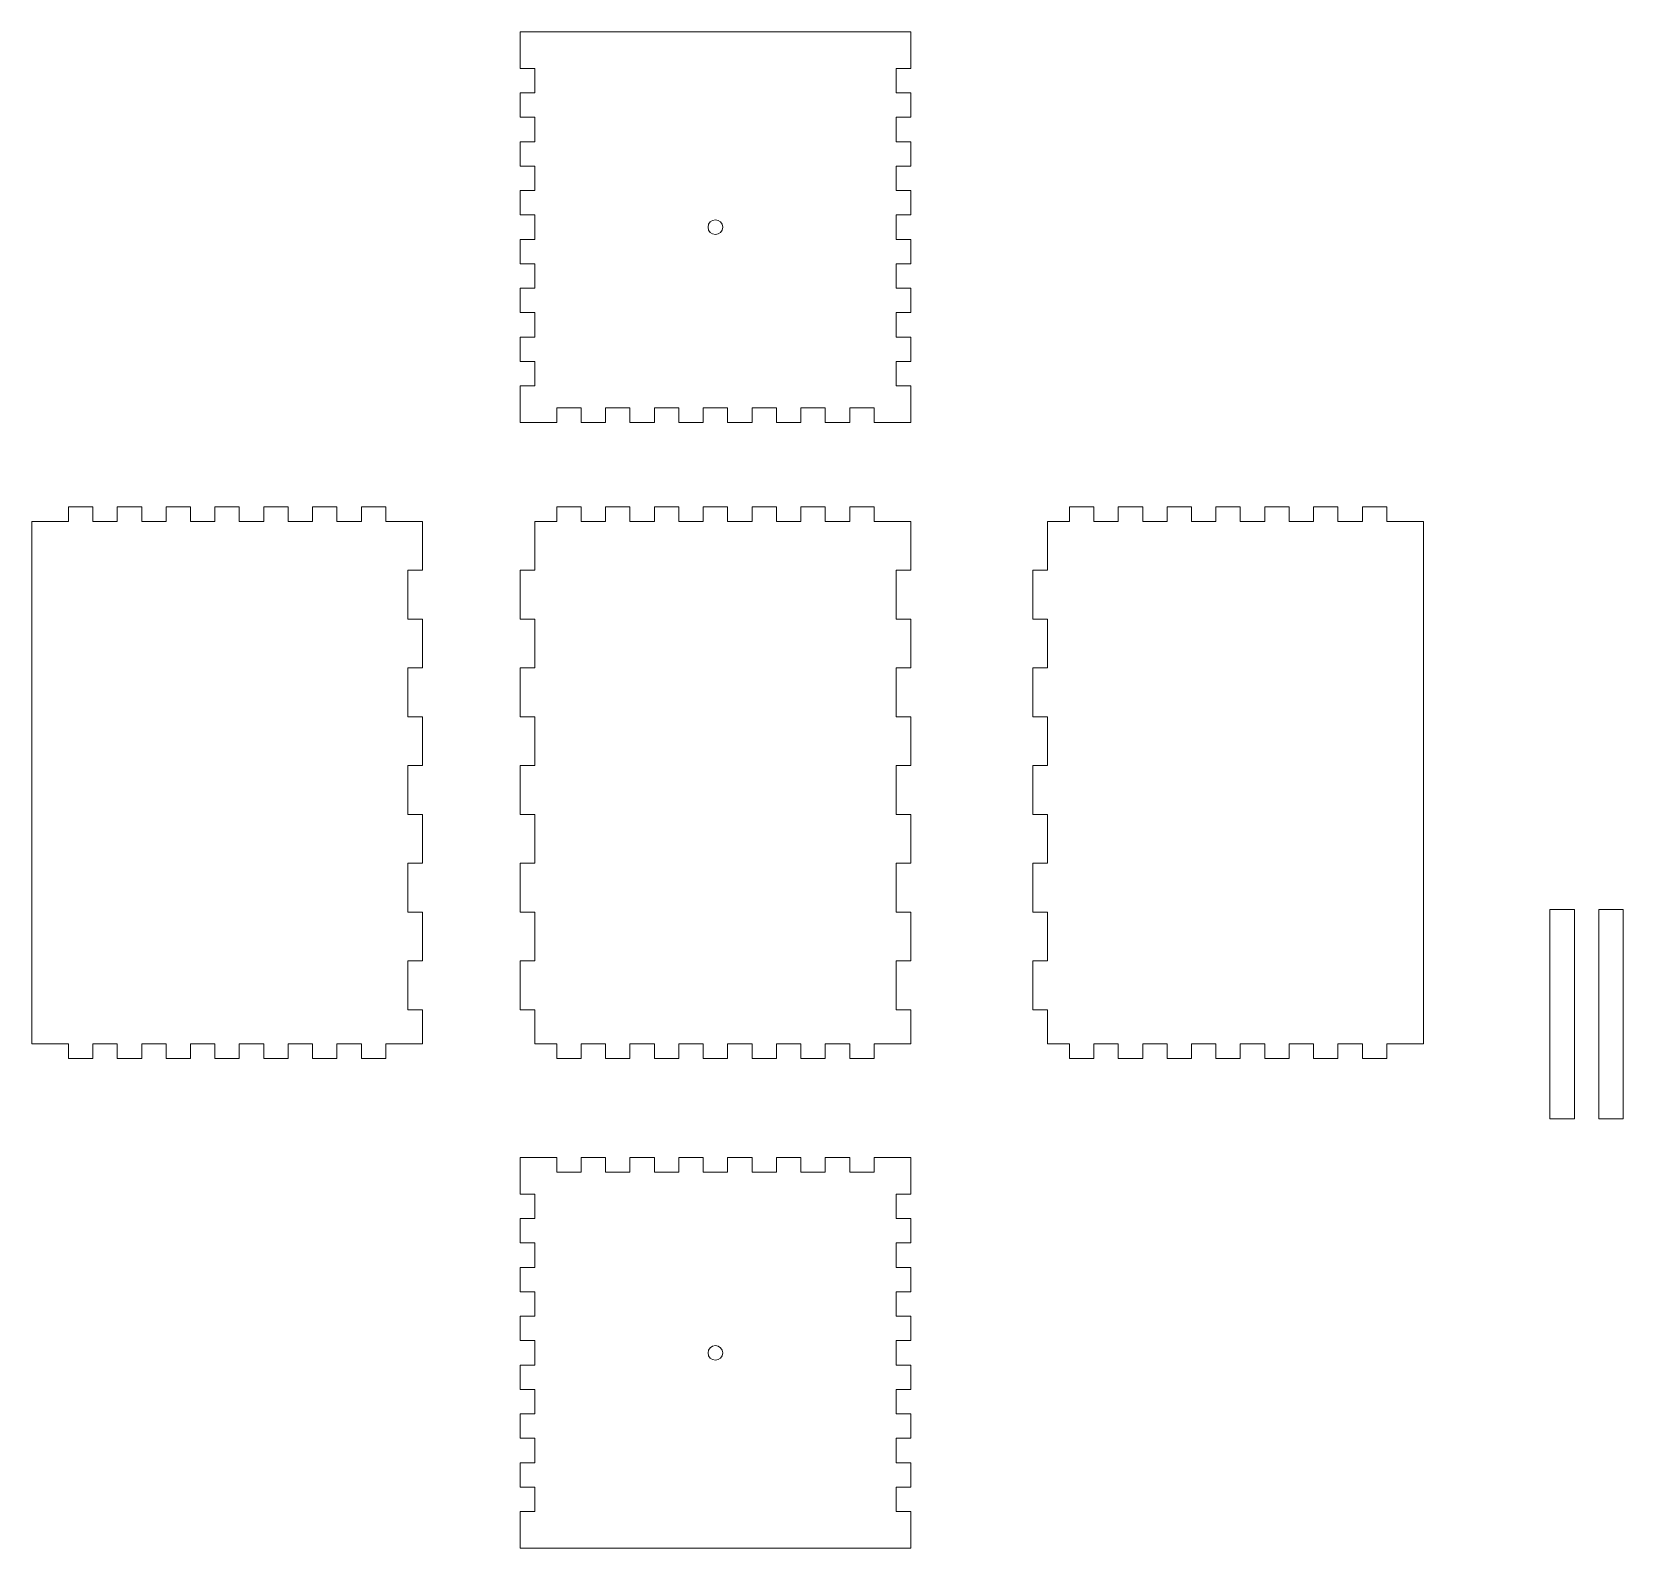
# Model space of a CAD drawing. Header units: millimetres. Extents: x -17105 to -8097, y 7860 to 10394.
# Drawn here: x -13788.3 to -13462.4, y 7954.2 to 8264.7 of the extents above; entities that cross this region are included whole.
import ezdxf

# ---------------------------------------------------------------- set-up
doc = ezdxf.new("R2010")
doc.units = ezdxf.units.MM
doc.layers.add('A-DETL-THIN', color=151, linetype='Continuous', lineweight=9)

msp = doc.modelspace()

# ---------------------------------------------------------------- linework, layer by layer
at = {"layer": 'A-DETL-THIN'}
for p, q in [((-13608.35, 8264.68), (-13688.35, 8264.68)), ((-13688.35, 8257.18), (-13688.35, 8264.68)), ((-13608.35, 8257.18), (-13608.35, 8264.68)), ((-13688.35, 8257.18), (-13685.35, 8257.18)), ((-13685.35, 8257.18), (-13685.35, 8252.18)), ((-13608.35, 8257.18), (-13611.35, 8257.18)), ((-13611.35, 8257.18), (-13611.35, 8252.18)), ((-13685.35, 8252.18), (-13688.35, 8252.18)), ((-13688.35, 8252.18), (-13688.35, 8247.18)), ((-13611.35, 8252.18), (-13608.35, 8252.18)), ((-13608.35, 8252.18), (-13608.35, 8247.18)), ((-13688.35, 8247.18), (-13685.35, 8247.18)), ((-13685.35, 8247.18), (-13685.35, 8242.18)), ((-13608.35, 8247.18), (-13611.35, 8247.18)), ((-13611.35, 8247.18), (-13611.35, 8242.18)), ((-13685.35, 8242.18), (-13688.35, 8242.18)), ((-13688.35, 8242.18), (-13688.35, 8237.18)), ((-13611.35, 8242.18), (-13608.35, 8242.18)), ((-13608.35, 8242.18), (-13608.35, 8237.18)), ((-13688.35, 8237.18), (-13685.35, 8237.18)), ((-13685.35, 8237.18), (-13685.35, 8232.18)), ((-13608.35, 8237.18), (-13611.35, 8237.18)), ((-13611.35, 8237.18), (-13611.35, 8232.18)), ((-13685.35, 8232.18), (-13688.35, 8232.18)), ((-13688.35, 8232.18), (-13688.35, 8227.18)), ((-13611.35, 8232.18), (-13608.35, 8232.18)), ((-13608.35, 8232.18), (-13608.35, 8227.18)), ((-13688.35, 8227.18), (-13685.35, 8227.18)), ((-13685.35, 8227.18), (-13685.35, 8222.18)), ((-13608.35, 8227.18), (-13611.35, 8227.18)), ((-13611.35, 8227.18), (-13611.35, 8222.18)), ((-13685.35, 8222.18), (-13688.35, 8222.18)), ((-13688.35, 8222.18), (-13688.35, 8217.18)), ((-13611.35, 8222.18), (-13608.35, 8222.18)), ((-13608.35, 8222.18), (-13608.35, 8217.18)), ((-13688.35, 8217.18), (-13685.35, 8217.18)), ((-13685.35, 8217.18), (-13685.35, 8212.18)), ((-13608.35, 8217.18), (-13611.35, 8217.18)), ((-13611.35, 8217.18), (-13611.35, 8212.18)), ((-13685.35, 8212.18), (-13688.35, 8212.18)), ((-13688.35, 8212.18), (-13688.35, 8207.18)), ((-13611.35, 8212.18), (-13608.35, 8212.18)), ((-13608.35, 8212.18), (-13608.35, 8207.18)), ((-13688.35, 8207.18), (-13685.35, 8207.18)), ((-13685.35, 8207.18), (-13685.35, 8202.18)), ((-13608.35, 8207.18), (-13611.35, 8207.18)), ((-13611.35, 8207.18), (-13611.35, 8202.18)), ((-13685.35, 8202.18), (-13688.35, 8202.18)), ((-13688.35, 8202.18), (-13688.35, 8197.18)), ((-13611.35, 8202.18), (-13608.35, 8202.18)), ((-13608.35, 8202.18), (-13608.35, 8197.18)), ((-13688.35, 8197.18), (-13685.35, 8197.18)), ((-13685.35, 8197.18), (-13685.35, 8192.18)), ((-13608.35, 8197.18), (-13611.35, 8197.18)), ((-13611.35, 8197.18), (-13611.35, 8192.18)), ((-13685.35, 8192.18), (-13688.35, 8192.18)), ((-13688.35, 8192.18), (-13688.35, 8184.68)), ((-13611.35, 8192.18), (-13608.35, 8192.18)), ((-13608.35, 8192.18), (-13608.35, 8184.68)), ((-13680.85, 8184.68), (-13680.85, 8187.68)), ((-13680.85, 8187.68), (-13675.85, 8187.68)), ((-13675.85, 8187.68), (-13675.85, 8184.68)), ((-13670.85, 8184.68), (-13670.85, 8187.68)), ((-13670.85, 8187.68), (-13665.85, 8187.68)), ((-13665.85, 8187.68), (-13665.85, 8184.68)), ((-13660.85, 8184.68), (-13660.85, 8187.68)), ((-13660.85, 8187.68), (-13655.85, 8187.68)), ((-13655.85, 8187.68), (-13655.85, 8184.68)), ((-13650.85, 8184.68), (-13650.85, 8187.68)), ((-13650.85, 8187.68), (-13645.85, 8187.68)), ((-13645.85, 8187.68), (-13645.85, 8184.68)), ((-13640.85, 8184.68), (-13640.85, 8187.68)), ((-13640.85, 8187.68), (-13635.85, 8187.68)), ((-13635.85, 8187.68), (-13635.85, 8184.68)), ((-13630.85, 8184.68), (-13630.85, 8187.68)), ((-13630.85, 8187.68), (-13625.85, 8187.68)), ((-13625.85, 8187.68), (-13625.85, 8184.68)), ((-13620.85, 8184.68), (-13620.85, 8187.68)), ((-13620.85, 8187.68), (-13615.85, 8187.68)), ((-13615.85, 8187.68), (-13615.85, 8184.68)), ((-13680.85, 8184.68), (-13688.35, 8184.68)), ((-13675.85, 8184.68), (-13670.85, 8184.68)), ((-13665.85, 8184.68), (-13660.85, 8184.68)), ((-13655.85, 8184.68), (-13650.85, 8184.68)), ((-13645.85, 8184.68), (-13640.85, 8184.68)), ((-13635.85, 8184.68), (-13630.85, 8184.68)), ((-13625.85, 8184.68), (-13620.85, 8184.68)), ((-13615.85, 8184.68), (-13608.35, 8184.68)), ((-13780.85, 8164.42), (-13780.85, 8167.42)), ((-13780.85, 8167.42), (-13775.85, 8167.42)), ((-13775.85, 8167.42), (-13775.85, 8164.42)), ((-13770.85, 8164.42), (-13770.85, 8167.42)), ((-13770.85, 8167.42), (-13765.85, 8167.42)), ((-13765.85, 8167.42), (-13765.85, 8164.42)), ((-13760.85, 8164.42), (-13760.85, 8167.42)), ((-13760.85, 8167.42), (-13755.85, 8167.42)), ((-13755.85, 8167.42), (-13755.85, 8164.42)), ((-13750.85, 8164.42), (-13750.85, 8167.42)), ((-13750.85, 8167.42), (-13745.85, 8167.42)), ((-13745.85, 8167.42), (-13745.85, 8164.42)), ((-13740.85, 8164.42), (-13740.85, 8167.42)), ((-13740.85, 8167.42), (-13735.85, 8167.42)), ((-13735.85, 8167.42), (-13735.85, 8164.42)), ((-13730.85, 8164.42), (-13730.85, 8167.42)), ((-13730.85, 8167.42), (-13725.85, 8167.42)), ((-13725.85, 8167.42), (-13725.85, 8164.42)), ((-13720.85, 8164.42), (-13720.85, 8167.42)), ((-13720.85, 8167.42), (-13715.85, 8167.42)), ((-13715.85, 8167.42), (-13715.85, 8164.42)), ((-13680.85, 8164.42), (-13680.85, 8167.42)), ((-13680.85, 8167.42), (-13675.85, 8167.42)), ((-13675.85, 8167.42), (-13675.85, 8164.42)), ((-13670.85, 8164.42), (-13670.85, 8167.42)), ((-13670.85, 8167.42), (-13665.85, 8167.42)), ((-13665.85, 8167.42), (-13665.85, 8164.42)), ((-13660.85, 8164.42), (-13660.85, 8167.42)), ((-13660.85, 8167.42), (-13655.85, 8167.42)), ((-13655.85, 8167.42), (-13655.85, 8164.42)), ((-13650.85, 8164.42), (-13650.85, 8167.42)), ((-13650.85, 8167.42), (-13645.85, 8167.42)), ((-13645.85, 8167.42), (-13645.85, 8164.42)), ((-13640.85, 8164.42), (-13640.85, 8167.42)), ((-13640.85, 8167.42), (-13635.85, 8167.42)), ((-13635.85, 8167.42), (-13635.85, 8164.42)), ((-13630.85, 8164.42), (-13630.85, 8167.42)), ((-13630.85, 8167.42), (-13625.85, 8167.42)), ((-13625.85, 8167.42), (-13625.85, 8164.42)), ((-13620.85, 8164.42), (-13620.85, 8167.42)), ((-13620.85, 8167.42), (-13615.85, 8167.42)), ((-13615.85, 8167.42), (-13615.85, 8164.42)), ((-13575.85, 8164.42), (-13575.85, 8167.42)), ((-13575.85, 8167.42), (-13570.85, 8167.42)), ((-13570.85, 8167.42), (-13570.85, 8164.42)), ((-13565.85, 8164.42), (-13565.85, 8167.42)), ((-13565.85, 8167.42), (-13560.85, 8167.42)), ((-13560.85, 8167.42), (-13560.85, 8164.42)), ((-13555.85, 8164.42), (-13555.85, 8167.42)), ((-13555.85, 8167.42), (-13550.85, 8167.42)), ((-13550.85, 8167.42), (-13550.85, 8164.42)), ((-13545.85, 8164.42), (-13545.85, 8167.42)), ((-13545.85, 8167.42), (-13540.85, 8167.42)), ((-13540.85, 8167.42), (-13540.85, 8164.42)), ((-13535.85, 8164.42), (-13535.85, 8167.42)), ((-13535.85, 8167.42), (-13530.85, 8167.42)), ((-13530.85, 8167.42), (-13530.85, 8164.42)), ((-13525.85, 8164.42), (-13525.85, 8167.42)), ((-13525.85, 8167.42), (-13520.85, 8167.42)), ((-13520.85, 8167.42), (-13520.85, 8164.42)), ((-13515.85, 8164.42), (-13515.85, 8167.42)), ((-13515.85, 8167.42), (-13510.85, 8167.42)), ((-13510.85, 8167.42), (-13510.85, 8164.42)), ((-13788.35, 8057.42), (-13788.35, 8164.42)), ((-13780.85, 8164.42), (-13788.35, 8164.42)), ((-13775.85, 8164.42), (-13770.85, 8164.42)), ((-13765.85, 8164.42), (-13760.85, 8164.42)), ((-13755.85, 8164.42), (-13750.85, 8164.42)), ((-13745.85, 8164.42), (-13740.85, 8164.42)), ((-13735.85, 8164.42), (-13730.85, 8164.42)), ((-13725.85, 8164.42), (-13720.85, 8164.42)), ((-13715.85, 8164.42), (-13708.35, 8164.42)), ((-13708.35, 8164.42), (-13708.35, 8154.42)), ((-13685.35, 8164.42), (-13685.35, 8154.42)), ((-13680.85, 8164.42), (-13685.35, 8164.42)), ((-13675.85, 8164.42), (-13670.85, 8164.42)), ((-13665.85, 8164.42), (-13660.85, 8164.42)), ((-13655.85, 8164.42), (-13650.85, 8164.42)), ((-13645.85, 8164.42), (-13640.85, 8164.42)), ((-13635.85, 8164.42), (-13630.85, 8164.42)), ((-13625.85, 8164.42), (-13620.85, 8164.42)), ((-13615.85, 8164.42), (-13608.35, 8164.42)), ((-13608.35, 8164.42), (-13608.35, 8154.42)), ((-13580.35, 8164.42), (-13580.35, 8154.42)), ((-13575.85, 8164.42), (-13580.35, 8164.42)), ((-13570.85, 8164.42), (-13565.85, 8164.42)), ((-13560.85, 8164.42), (-13555.85, 8164.42)), ((-13550.85, 8164.42), (-13545.85, 8164.42)), ((-13540.85, 8164.42), (-13535.85, 8164.42)), ((-13530.85, 8164.42), (-13525.85, 8164.42)), ((-13520.85, 8164.42), (-13515.85, 8164.42)), ((-13510.85, 8164.42), (-13503.35, 8164.42)), ((-13503.35, 8164.42), (-13503.35, 8057.42)), ((-13711.35, 8154.42), (-13708.35, 8154.42)), ((-13711.35, 8144.42), (-13711.35, 8154.42)), ((-13688.35, 8154.42), (-13685.35, 8154.42)), ((-13688.35, 8144.42), (-13688.35, 8154.42)), ((-13611.35, 8154.42), (-13608.35, 8154.42)), ((-13611.35, 8144.42), (-13611.35, 8154.42)), ((-13583.35, 8154.42), (-13580.35, 8154.42)), ((-13583.35, 8144.42), (-13583.35, 8154.42)), ((-13711.35, 8144.42), (-13708.35, 8144.42)), ((-13708.35, 8144.42), (-13708.35, 8134.42)), ((-13688.35, 8144.42), (-13685.35, 8144.42)), ((-13685.35, 8144.42), (-13685.35, 8134.42)), ((-13611.35, 8144.42), (-13608.35, 8144.42)), ((-13608.35, 8144.42), (-13608.35, 8134.42)), ((-13583.35, 8144.42), (-13580.35, 8144.42)), ((-13580.35, 8144.42), (-13580.35, 8134.42)), ((-13711.35, 8134.42), (-13708.35, 8134.42)), ((-13711.35, 8124.42), (-13711.35, 8134.42)), ((-13688.35, 8134.42), (-13685.35, 8134.42)), ((-13688.35, 8124.42), (-13688.35, 8134.42)), ((-13611.35, 8134.42), (-13608.35, 8134.42)), ((-13611.35, 8124.42), (-13611.35, 8134.42)), ((-13583.35, 8134.42), (-13580.35, 8134.42)), ((-13583.35, 8124.42), (-13583.35, 8134.42)), ((-13711.35, 8124.42), (-13708.35, 8124.42)), ((-13708.35, 8124.42), (-13708.35, 8114.42)), ((-13688.35, 8124.42), (-13685.35, 8124.42)), ((-13685.35, 8124.42), (-13685.35, 8114.42)), ((-13611.35, 8124.42), (-13608.35, 8124.42)), ((-13608.35, 8124.42), (-13608.35, 8114.42)), ((-13583.35, 8124.42), (-13580.35, 8124.42)), ((-13580.35, 8124.42), (-13580.35, 8114.42)), ((-13711.35, 8114.42), (-13708.35, 8114.42)), ((-13711.35, 8104.42), (-13711.35, 8114.42)), ((-13688.35, 8114.42), (-13685.35, 8114.42)), ((-13688.35, 8104.42), (-13688.35, 8114.42)), ((-13611.35, 8114.42), (-13608.35, 8114.42)), ((-13611.35, 8104.42), (-13611.35, 8114.42)), ((-13583.35, 8114.42), (-13580.35, 8114.42)), ((-13583.35, 8104.42), (-13583.35, 8114.42)), ((-13711.35, 8104.42), (-13708.35, 8104.42)), ((-13708.35, 8104.42), (-13708.35, 8094.42)), ((-13688.35, 8104.42), (-13685.35, 8104.42)), ((-13685.35, 8104.42), (-13685.35, 8094.42)), ((-13611.35, 8104.42), (-13608.35, 8104.42)), ((-13608.35, 8104.42), (-13608.35, 8094.42)), ((-13583.35, 8104.42), (-13580.35, 8104.42)), ((-13580.35, 8104.42), (-13580.35, 8094.42)), ((-13711.35, 8094.42), (-13708.35, 8094.42)), ((-13711.35, 8084.42), (-13711.35, 8094.42)), ((-13688.35, 8094.42), (-13685.35, 8094.42)), ((-13688.35, 8084.42), (-13688.35, 8094.42)), ((-13611.35, 8094.42), (-13608.35, 8094.42)), ((-13611.35, 8084.42), (-13611.35, 8094.42)), ((-13583.35, 8094.42), (-13580.35, 8094.42)), ((-13583.35, 8084.42), (-13583.35, 8094.42)), ((-13711.35, 8084.42), (-13708.35, 8084.42)), ((-13708.35, 8084.42), (-13708.35, 8074.42)), ((-13688.35, 8084.42), (-13685.35, 8084.42)), ((-13685.35, 8084.42), (-13685.35, 8074.42)), ((-13611.35, 8084.42), (-13608.35, 8084.42)), ((-13608.35, 8084.42), (-13608.35, 8074.42)), ((-13583.35, 8084.42), (-13580.35, 8084.42)), ((-13580.35, 8084.42), (-13580.35, 8074.42)), ((-13477.44, 8084.97), (-13472.44, 8084.97)), ((-13477.44, 8084.97), (-13477.44, 8042.05)), ((-13472.44, 8084.97), (-13472.44, 8042.05)), ((-13467.44, 8084.97), (-13462.44, 8084.97)), ((-13467.44, 8084.97), (-13467.44, 8042.05)), ((-13462.44, 8084.97), (-13462.44, 8042.05)), ((-13711.35, 8074.42), (-13708.35, 8074.42)), ((-13711.35, 8074.42), (-13711.35, 8064.42)), ((-13688.35, 8074.42), (-13685.35, 8074.42)), ((-13688.35, 8074.42), (-13688.35, 8064.42)), ((-13611.35, 8074.42), (-13608.35, 8074.42)), ((-13611.35, 8074.42), (-13611.35, 8064.42)), ((-13583.35, 8074.42), (-13580.35, 8074.42)), ((-13583.35, 8074.42), (-13583.35, 8064.42)), ((-13711.35, 8064.42), (-13708.35, 8064.42)), ((-13708.35, 8064.42), (-13708.35, 8057.42)), ((-13688.35, 8064.42), (-13685.35, 8064.42)), ((-13685.35, 8064.42), (-13685.35, 8057.42)), ((-13611.35, 8064.42), (-13608.35, 8064.42)), ((-13608.35, 8064.42), (-13608.35, 8057.42)), ((-13583.35, 8064.42), (-13580.35, 8064.42)), ((-13580.35, 8064.42), (-13580.35, 8057.42)), ((-13780.85, 8057.42), (-13788.35, 8057.42)), ((-13780.85, 8057.42), (-13780.85, 8054.42)), ((-13775.85, 8054.42), (-13775.85, 8057.42)), ((-13775.85, 8057.42), (-13770.85, 8057.42)), ((-13770.85, 8057.42), (-13770.85, 8054.42)), ((-13765.85, 8054.42), (-13765.85, 8057.42)), ((-13765.85, 8057.42), (-13760.85, 8057.42)), ((-13760.85, 8057.42), (-13760.85, 8054.42)), ((-13755.85, 8054.42), (-13755.85, 8057.42)), ((-13755.85, 8057.42), (-13750.85, 8057.42)), ((-13750.85, 8057.42), (-13750.85, 8054.42)), ((-13745.85, 8054.42), (-13745.85, 8057.42)), ((-13745.85, 8057.42), (-13740.85, 8057.42)), ((-13740.85, 8057.42), (-13740.85, 8054.42)), ((-13735.85, 8054.42), (-13735.85, 8057.42)), ((-13735.85, 8057.42), (-13730.85, 8057.42)), ((-13730.85, 8057.42), (-13730.85, 8054.42)), ((-13725.85, 8054.42), (-13725.85, 8057.42)), ((-13725.85, 8057.42), (-13720.85, 8057.42)), ((-13720.85, 8057.42), (-13720.85, 8054.42)), ((-13715.85, 8054.42), (-13715.85, 8057.42)), ((-13715.85, 8057.42), (-13708.35, 8057.42)), ((-13680.85, 8057.42), (-13685.35, 8057.42)), ((-13680.85, 8057.42), (-13680.85, 8054.42)), ((-13675.85, 8054.42), (-13675.85, 8057.42)), ((-13675.85, 8057.42), (-13670.85, 8057.42)), ((-13670.85, 8057.42), (-13670.85, 8054.42)), ((-13665.85, 8054.42), (-13665.85, 8057.42)), ((-13665.85, 8057.42), (-13660.85, 8057.42)), ((-13660.85, 8057.42), (-13660.85, 8054.42)), ((-13655.85, 8054.42), (-13655.85, 8057.42)), ((-13655.85, 8057.42), (-13650.85, 8057.42)), ((-13650.85, 8057.42), (-13650.85, 8054.42)), ((-13645.85, 8054.42), (-13645.85, 8057.42)), ((-13645.85, 8057.42), (-13640.85, 8057.42)), ((-13640.85, 8057.42), (-13640.85, 8054.42)), ((-13635.85, 8054.42), (-13635.85, 8057.42)), ((-13635.85, 8057.42), (-13630.85, 8057.42)), ((-13630.85, 8057.42), (-13630.85, 8054.42)), ((-13625.85, 8054.42), (-13625.85, 8057.42)), ((-13625.85, 8057.42), (-13620.85, 8057.42)), ((-13620.85, 8057.42), (-13620.85, 8054.42)), ((-13615.85, 8054.42), (-13615.85, 8057.42)), ((-13615.85, 8057.42), (-13608.35, 8057.42)), ((-13575.85, 8057.42), (-13580.35, 8057.42)), ((-13575.85, 8057.42), (-13575.85, 8054.42)), ((-13570.85, 8054.42), (-13570.85, 8057.42)), ((-13570.85, 8057.42), (-13565.85, 8057.42)), ((-13565.85, 8057.42), (-13565.85, 8054.42)), ((-13560.85, 8054.42), (-13560.85, 8057.42)), ((-13560.85, 8057.42), (-13555.85, 8057.42)), ((-13555.85, 8057.42), (-13555.85, 8054.42)), ((-13550.85, 8054.42), (-13550.85, 8057.42)), ((-13550.85, 8057.42), (-13545.85, 8057.42)), ((-13545.85, 8057.42), (-13545.85, 8054.42)), ((-13540.85, 8054.42), (-13540.85, 8057.42)), ((-13540.85, 8057.42), (-13535.85, 8057.42)), ((-13535.85, 8057.42), (-13535.85, 8054.42)), ((-13530.85, 8054.42), (-13530.85, 8057.42)), ((-13530.85, 8057.42), (-13525.85, 8057.42)), ((-13525.85, 8057.42), (-13525.85, 8054.42)), ((-13520.85, 8054.42), (-13520.85, 8057.42)), ((-13520.85, 8057.42), (-13515.85, 8057.42)), ((-13515.85, 8057.42), (-13515.85, 8054.42)), ((-13510.85, 8054.42), (-13510.85, 8057.42)), ((-13510.85, 8057.42), (-13503.35, 8057.42)), ((-13780.85, 8054.42), (-13775.85, 8054.42)), ((-13770.85, 8054.42), (-13765.85, 8054.42)), ((-13760.85, 8054.42), (-13755.85, 8054.42)), ((-13750.85, 8054.42), (-13745.85, 8054.42)), ((-13740.85, 8054.42), (-13735.85, 8054.42)), ((-13730.85, 8054.42), (-13725.85, 8054.42)), ((-13720.85, 8054.42), (-13715.85, 8054.42)), ((-13680.85, 8054.42), (-13675.85, 8054.42)), ((-13670.85, 8054.42), (-13665.85, 8054.42)), ((-13660.85, 8054.42), (-13655.85, 8054.42)), ((-13650.85, 8054.42), (-13645.85, 8054.42)), ((-13640.85, 8054.42), (-13635.85, 8054.42)), ((-13630.85, 8054.42), (-13625.85, 8054.42)), ((-13620.85, 8054.42), (-13615.85, 8054.42)), ((-13575.85, 8054.42), (-13570.85, 8054.42)), ((-13565.85, 8054.42), (-13560.85, 8054.42)), ((-13555.85, 8054.42), (-13550.85, 8054.42)), ((-13545.85, 8054.42), (-13540.85, 8054.42)), ((-13535.85, 8054.42), (-13530.85, 8054.42)), ((-13525.85, 8054.42), (-13520.85, 8054.42)), ((-13515.85, 8054.42), (-13510.85, 8054.42)), ((-13472.44, 8042.05), (-13477.44, 8042.05)), ((-13462.44, 8042.05), (-13467.44, 8042.05)), ((-13680.85, 8034.15), (-13688.35, 8034.15)), ((-13688.35, 8026.65), (-13688.35, 8034.15)), ((-13680.85, 8034.15), (-13680.85, 8031.15)), ((-13675.85, 8031.15), (-13675.85, 8034.15)), ((-13675.85, 8034.15), (-13670.85, 8034.15)), ((-13670.85, 8034.15), (-13670.85, 8031.15)), ((-13665.85, 8031.15), (-13665.85, 8034.15)), ((-13665.85, 8034.15), (-13660.85, 8034.15)), ((-13660.85, 8034.15), (-13660.85, 8031.15)), ((-13655.85, 8031.15), (-13655.85, 8034.15)), ((-13655.85, 8034.15), (-13650.85, 8034.15)), ((-13650.85, 8034.15), (-13650.85, 8031.15)), ((-13645.85, 8031.15), (-13645.85, 8034.15)), ((-13645.85, 8034.15), (-13640.85, 8034.15)), ((-13640.85, 8034.15), (-13640.85, 8031.15)), ((-13635.85, 8031.15), (-13635.85, 8034.15)), ((-13635.85, 8034.15), (-13630.85, 8034.15)), ((-13630.85, 8034.15), (-13630.85, 8031.15)), ((-13625.85, 8031.15), (-13625.85, 8034.15)), ((-13625.85, 8034.15), (-13620.85, 8034.15)), ((-13620.85, 8034.15), (-13620.85, 8031.15)), ((-13615.85, 8031.15), (-13615.85, 8034.15)), ((-13615.85, 8034.15), (-13608.35, 8034.15)), ((-13608.35, 8026.65), (-13608.35, 8034.15)), ((-13680.85, 8031.15), (-13675.85, 8031.15)), ((-13670.85, 8031.15), (-13665.85, 8031.15)), ((-13660.85, 8031.15), (-13655.85, 8031.15)), ((-13650.85, 8031.15), (-13645.85, 8031.15)), ((-13640.85, 8031.15), (-13635.85, 8031.15)), ((-13630.85, 8031.15), (-13625.85, 8031.15)), ((-13620.85, 8031.15), (-13615.85, 8031.15)), ((-13685.35, 8026.65), (-13688.35, 8026.65)), ((-13685.35, 8021.65), (-13685.35, 8026.65)), ((-13611.35, 8021.65), (-13611.35, 8026.65)), ((-13611.35, 8026.65), (-13608.35, 8026.65)), ((-13688.35, 8016.65), (-13688.35, 8021.65)), ((-13688.35, 8021.65), (-13685.35, 8021.65)), ((-13608.35, 8021.65), (-13611.35, 8021.65)), ((-13608.35, 8016.65), (-13608.35, 8021.65)), ((-13685.35, 8016.65), (-13688.35, 8016.65)), ((-13685.35, 8011.65), (-13685.35, 8016.65)), ((-13611.35, 8011.65), (-13611.35, 8016.65)), ((-13611.35, 8016.65), (-13608.35, 8016.65)), ((-13688.35, 8006.65), (-13688.35, 8011.65)), ((-13688.35, 8011.65), (-13685.35, 8011.65)), ((-13608.35, 8011.65), (-13611.35, 8011.65)), ((-13608.35, 8006.65), (-13608.35, 8011.65)), ((-13685.35, 8006.65), (-13688.35, 8006.65)), ((-13685.35, 8001.65), (-13685.35, 8006.65)), ((-13611.35, 8001.65), (-13611.35, 8006.65)), ((-13611.35, 8006.65), (-13608.35, 8006.65)), ((-13688.35, 7996.65), (-13688.35, 8001.65)), ((-13688.35, 8001.65), (-13685.35, 8001.65)), ((-13608.35, 8001.65), (-13611.35, 8001.65)), ((-13608.35, 7996.65), (-13608.35, 8001.65)), ((-13685.35, 7996.65), (-13688.35, 7996.65)), ((-13685.35, 7991.65), (-13685.35, 7996.65)), ((-13611.35, 7991.65), (-13611.35, 7996.65)), ((-13611.35, 7996.65), (-13608.35, 7996.65)), ((-13688.35, 7986.65), (-13688.35, 7991.65)), ((-13688.35, 7991.65), (-13685.35, 7991.65)), ((-13608.35, 7991.65), (-13611.35, 7991.65)), ((-13608.35, 7986.65), (-13608.35, 7991.65)), ((-13685.35, 7986.65), (-13688.35, 7986.65)), ((-13685.35, 7981.65), (-13685.35, 7986.65)), ((-13611.35, 7981.65), (-13611.35, 7986.65)), ((-13611.35, 7986.65), (-13608.35, 7986.65)), ((-13688.35, 7976.65), (-13688.35, 7981.65)), ((-13688.35, 7981.65), (-13685.35, 7981.65)), ((-13608.35, 7981.65), (-13611.35, 7981.65)), ((-13608.35, 7976.65), (-13608.35, 7981.65)), ((-13685.35, 7976.65), (-13688.35, 7976.65)), ((-13685.35, 7971.65), (-13685.35, 7976.65)), ((-13611.35, 7971.65), (-13611.35, 7976.65)), ((-13611.35, 7976.65), (-13608.35, 7976.65)), ((-13688.35, 7966.65), (-13688.35, 7971.65)), ((-13688.35, 7971.65), (-13685.35, 7971.65)), ((-13608.35, 7971.65), (-13611.35, 7971.65)), ((-13608.35, 7966.65), (-13608.35, 7971.65)), ((-13685.35, 7966.65), (-13688.35, 7966.65)), ((-13685.35, 7961.65), (-13685.35, 7966.65)), ((-13611.35, 7961.65), (-13611.35, 7966.65)), ((-13611.35, 7966.65), (-13608.35, 7966.65)), ((-13688.35, 7961.65), (-13685.35, 7961.65)), ((-13688.35, 7961.65), (-13688.35, 7954.15)), ((-13608.35, 7961.65), (-13611.35, 7961.65)), ((-13608.35, 7961.65), (-13608.35, 7954.15)), ((-13608.35, 7954.15), (-13688.35, 7954.15))]:
    msp.add_line(p, q, dxfattribs=at)
for centre in [(-13648.35, 8224.68), (-13648.35, 7994.15)]:
    msp.add_circle(centre, 1.5, dxfattribs=at)

doc.saveas('drawing.dxf')
